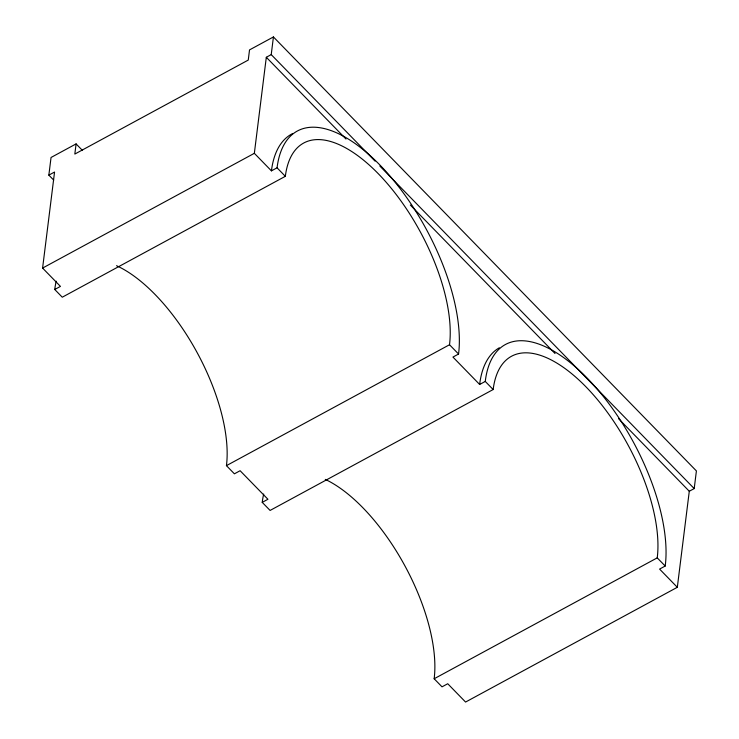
<?xml version="1.0" encoding="UTF-8"?>
<svg xmlns="http://www.w3.org/2000/svg" width="739" height="739" viewBox="0 0 739 739"><rect width="100%" height="100%" fill="white"/><g stroke="black" fill="none" stroke-linecap="round" stroke-linejoin="round"><path stroke-width="1.11" d="M53.688 180.085L48.848 175.134L51.046 157.472L76.089 143.902L82.537 150.516M325.271 479.389A133.62 60.108 61.5 0 1 434.153 678.762L442.024 686.836L447.732 683.741L465.57 702.05L677.321 587.293L659.585 569.085L665.202 566.037A146.544 65.928 61.5 0 0 587.145 378.072A146.544 65.928 61.5 0 0 485.264 381.426L479.648 384.474L452.942 357.076L458.559 354.027L449.515 344.743A133.704 60.145 61.5 0 0 378.248 173.665A133.704 60.145 61.5 0 0 285.346 176.316L62.27 297.207L54.741 289.485L60.45 286.399L42.594 268.072L54.557 172.039L48.848 175.134M76.089 143.902L74.824 154.063L248.258 60.071L249.523 49.901L273.43 36.95L696.406 470.928L694.207 488.581L689.284 491.25L677.321 587.293M458.559 354.027A147.818 66.501 61.5 0 0 379.772 164.88A147.818 66.501 61.5 0 0 277.06 167.808L271.435 170.857L254.345 153.315L266.308 57.273L271.231 54.612L273.43 36.95M42.594 268.072L254.345 153.315M116.513 265.698A133.704 60.145 61.5 0 1 226.439 465.644L449.515 344.743M665.202 566.037L657.23 557.862A133.62 60.108 61.5 0 0 586.009 386.885A133.62 60.108 61.5 0 0 493.162 389.536L270.095 510.437L262.225 502.363L267.934 499.268L240.11 470.725L234.402 473.819L226.439 465.644M434.153 678.762L657.23 557.862M271.231 54.612L375.052 161.13M379.874 166.081L694.207 488.581M266.308 57.273L345.981 139.024M410.33 205.036L555.035 353.51M618.543 418.662L689.284 491.25M277.06 167.808L285.346 176.316M485.264 381.426L493.162 389.536M479.648 384.474A146.544 65.928 61.5 0 1 499.342 347.773M262.225 502.363A146.433 65.873 61.5 0 1 263.684 494.058M271.435 170.857A147.818 66.501 61.5 0 1 292.385 133.676M54.741 289.485A146.322 65.826 61.5 0 1 56.201 281.189"/></g></svg>
